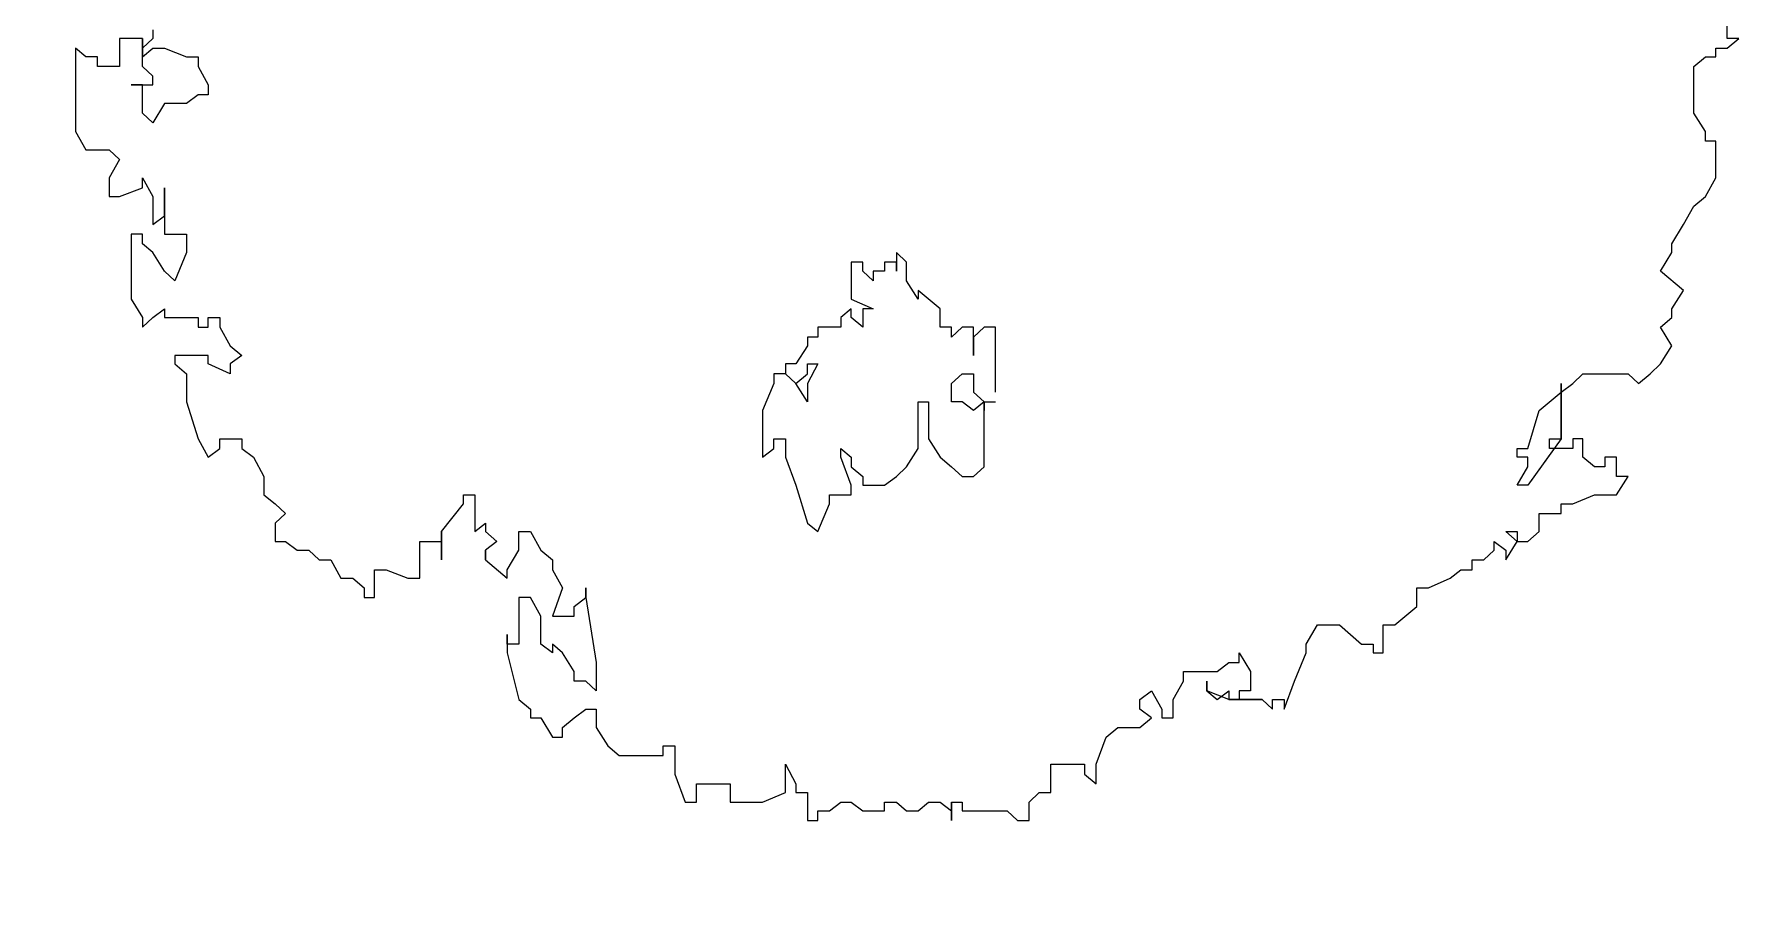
# Model space of a CAD drawing. Extents: x -30 to 1202, y 231 to 898.
# Drawn here: x 372.364 to 374.501, y 341.813 to 342.887 of the extents above; entities that cross this region are included whole.
import ezdxf

# ---------------------------------------------------------------- set-up
doc = ezdxf.new("R2010")
doc.units = 0
doc.header["$LTSCALE"] = 0.04
doc.layers.get('0').update_dxf_attribs({"linetype": 'CONTINUOUS'})
for name, color, linetype in [('CONTORXXNP----00', 255, 'CONTINUOUS'), ('PISO', 1, 'CONTINUOUS'), ('PISOS', 1, 'CONTINUOUS')]:
    doc.layers.add(name, color=color, linetype=linetype)
doc.styles.get("Standard").update_dxf_attribs({"font": 'romans.shx'})

# ---------------------------------------------------------------- blocks, each defined once
blk = doc.blocks.new('Aupln001')
blk.add_lwpolyline([(-0.2529, -0.7232), (-0.1771, -0.703, 0.226888), (-0.1428, -0.6737, 0.214205), (-0.1487, 0.6869, 0.224603), (-0.1828, 0.7158), (-0.2529, 0.7345)], format="xyb")
blk = doc.blocks.new('ARB3')
at = {"color": 0}
for p, q in [((0.0523, 0.4782), (0.0355, 0.4782)), ((0.0581, 0.4782), (0.0523, 0.4852)), ((0.0523, 0.4852), (0.0523, 0.4782)), ((0.0581, 0.4713), (0.0581, 0.4782)), ((0.0633, 0.4713), (0.0581, 0.4713)), ((0.0633, 0.4652), (0.0633, 0.4713)), ((0.1356, 0.4713), (0.1137, 0.4713)), ((0.1137, 0.4713), (0.1137, 0.4652)), ((0.1466, 0.4652), (0.1356, 0.4713)), ((0.0691, 0.4583), (0.0633, 0.4652)), ((0.0969, 0.4583), (0.0691, 0.4583)), ((0.1079, 0.4652), (0.0969, 0.4583)), ((0.1137, 0.4652), (0.1079, 0.4652)), ((0.1524, 0.4583), (0.1466, 0.4652)), ((0.1634, 0.4521), (0.1524, 0.4583)), ((0.175, 0.4452), (0.1634, 0.4521)), ((0.2028, 0.4521), (0.1912, 0.4383)), ((0.2138, 0.4452), (0.2028, 0.4521)), ((0.1802, 0.4452), (0.175, 0.4452)), ((0.1912, 0.4383), (0.1802, 0.4452)), ((0.219, 0.4452), (0.2138, 0.4452)), ((0.2248, 0.4383), (0.219, 0.4452)), ((0.2358, 0.4452), (0.2248, 0.4383)), ((0.2467, 0.4383), (0.2358, 0.4452)), ((0.2525, 0.4321), (0.2467, 0.4383)), ((0.2584, 0.4252), (0.2525, 0.4321)), ((0.2525, 0.419), (0.2584, 0.4252)), ((0.2525, 0.3921), (0.2525, 0.419)), ((0.3249, 0.4121), (0.3139, 0.419)), ((0.3139, 0.419), (0.3139, 0.4121)), ((0.3139, 0.4121), (0.3023, 0.4121)), ((0.3023, 0.4121), (0.3023, 0.4052)), ((0.3249, 0.399), (0.3249, 0.4121)), ((0.3023, 0.4052), (0.3081, 0.4052)), ((0.3081, 0.399), (0.3023, 0.3921)), ((0.3081, 0.4052), (0.3081, 0.399)), ((0.3301, 0.386), (0.3249, 0.399)), ((0.2584, 0.386), (0.2525, 0.3921)), ((0.3023, 0.3921), (0.2913, 0.3921)), ((0.2913, 0.3921), (0.2913, 0.386)), ((0.2635, 0.3791), (0.2584, 0.386)), ((0.2913, 0.3791), (0.2584, 0.3791)), ((0.2584, 0.3791), (0.2913, 0.3791)), ((0.2745, 0.366), (0.2635, 0.3791)), ((0.2913, 0.386), (0.2971, 0.386)), ((0.2913, 0.3721), (0.2913, 0.3791)), ((0.2913, 0.3791), (0.3191, 0.3591)), ((0.2971, 0.386), (0.2971, 0.3721)), ((0.3301, 0.3791), (0.3301, 0.386)), ((0.3359, 0.3791), (0.3301, 0.3791)), ((0.3359, 0.366), (0.3359, 0.3791)), ((0.2971, 0.3721), (0.2913, 0.3721)), ((0.2971, 0.3591), (0.2745, 0.366)), ((0.2971, 0.3529), (0.2971, 0.3591)), ((0.3081, 0.3591), (0.3023, 0.3591)), ((0.3023, 0.3591), (0.3023, 0.3529)), ((0.3191, 0.3529), (0.3081, 0.3591)), ((0.3191, 0.3591), (0.3191, 0.3529)), ((0.3468, 0.366), (0.3359, 0.366)), ((0.3527, 0.3591), (0.3468, 0.366)), ((0.3527, 0.3529), (0.3527, 0.3591)), ((0.3023, 0.3529), (0.2971, 0.3529)), ((0.3527, 0.3529), (0.3468, 0.346)), ((0.3468, 0.346), (0.3468, 0.3529)), ((0.3468, 0.3529), (0.3527, 0.3529)), ((0.3636, 0.346), (0.3527, 0.3529)), ((0.3527, 0.3391), (0.3578, 0.346)), ((0.3578, 0.346), (0.3636, 0.346)), ((0.3578, 0.3391), (0.3527, 0.3391)), ((0.3636, 0.3329), (0.3578, 0.3391)), ((0.3636, 0.326), (0.3636, 0.3329)), ((0.3695, 0.326), (0.3636, 0.326)), ((0.3695, 0.3191), (0.3695, 0.326)), ((0.3746, 0.3129), (0.3695, 0.3191)), ((0.3804, 0.2998), (0.3746, 0.3129)), ((0.3804, 0.2929), (0.3804, 0.2998)), ((0.3914, 0.2929), (0.3804, 0.2929)), ((0.4024, 0.2799), (0.3914, 0.2929)), ((0.4024, 0.2729), (0.4024, 0.2799)), ((0.4192, 0.2729), (0.4024, 0.2729)), ((0.414, 0.2599), (0.414, 0.2668)), ((0.414, 0.2668), (0.4192, 0.2668)), ((0.4192, 0.2668), (0.4192, 0.2729)), ((0.4024, 0.2468), (0.414, 0.2599)), ((0.4024, 0.2337), (0.4024, 0.2468)), ((0.414, 0.2268), (0.4024, 0.2337)), ((0.4192, 0.2268), (0.414, 0.2268)), ((0.436, 0.2199), (0.4192, 0.2268)), ((0.4528, 0.2137), (0.436, 0.2199)), ((0.447, 0.2068), (0.447, 0.2137)), ((0.447, 0.2137), (0.4528, 0.2137)), ((0.447, 0.2007), (0.4528, 0.2068)), ((0.4528, 0.2068), (0.447, 0.2068)), ((0.4192, 0.1868), (0.4302, 0.1937)), ((0.4302, 0.1937), (0.4418, 0.1937)), ((0.4418, 0.1937), (0.4418, 0.1868)), ((0.447, 0.1807), (0.447, 0.2007)), ((0.425, 0.1868), (0.4192, 0.1868)), ((0.425, 0.1807), (0.425, 0.1868)), ((0.4418, 0.1868), (0.447, 0.1868)), ((0.447, 0.1868), (0.447, 0.1807)), ((0.4302, 0.1737), (0.425, 0.1807)), ((0.4302, 0.1537), (0.4302, 0.1737)), ((0.447, 0.1807), (0.4418, 0.1676)), ((0.447, 0.1737), (0.4418, 0.1807)), ((0.4418, 0.1807), (0.447, 0.1807)), ((0.4418, 0.1676), (0.447, 0.1737)), ((0.4418, 0.1676), (0.436, 0.1676)), ((0.436, 0.1676), (0.4418, 0.1676)), ((0.436, 0.1537), (0.4302, 0.1537)), ((0.447, 0.1476), (0.436, 0.1537)), ((0.4579, 0.1476), (0.447, 0.1476)), ((0.4579, 0.1407), (0.4579, 0.1476)), ((0.4418, 0.1345), (0.4528, 0.1407)), ((0.447, 0.1276), (0.4418, 0.1345)), ((0.4528, 0.1407), (0.4579, 0.1407)), ((0.4579, 0.1345), (0.4528, 0.1276)), ((0.4638, 0.1276), (0.4579, 0.1345)), ((0.4528, 0.1276), (0.447, 0.1276)), ((0.4638, 0.1145), (0.4638, 0.1276)), ((0.4696, 0.1076), (0.4638, 0.1145)), ((0.4857, 0.1015), (0.4696, 0.1076)), ((0.4973, 0.1015), (0.4857, 0.1015)), ((0.4857, 0.0745), (0.4857, 0.0945)), ((0.4857, 0.0945), (0.4915, 0.0945)), ((0.4915, 0.0945), (0.4973, 0.1015)), ((0.5025, 0.0745), (0.4857, 0.0745)), ((0.5025, 0.0676), (0.5025, 0.0745)), ((0.5083, 0.0615), (0.5025, 0.0676)), ((0.5193, 0.0615), (0.5083, 0.0615)), ((0.5193, 0.0546), (0.5193, 0.0615)), ((0.5135, 0.0484), (0.5193, 0.0546)), ((0.2635, 0.0415), (0.2248, 0.0415)), ((0.2248, 0.0415), (0.2248, 0.0346)), ((0.2693, 0.0346), (0.2693, 0.0415)), ((0.5135, 0.0215), (0.5135, 0.0484)), ((0.2248, 0.0346), (0.2306, 0.0284)), ((0.2635, 0.0284), (0.2693, 0.0346)), ((0.3081, 0.0346), (0.2693, 0.0346)), ((0.2693, 0.0346), (0.2745, 0.0284)), ((0.2693, 0.0346), (0.2745, 0.0346)), ((0.2745, 0.0346), (0.2693, 0.0346)), ((0.3139, 0.0284), (0.3081, 0.0346)), ((0.2416, 0.0284), (0.2248, 0.0284)), ((0.2248, 0.0284), (0.2248, 0.0215)), ((0.2248, 0.0215), (0.2306, 0.0153)), ((0.2306, 0.0284), (0.2416, 0.0284)), ((0.2525, 0.0215), (0.2525, 0.0284)), ((0.2525, 0.0284), (0.2635, 0.0284)), ((0.2584, 0.0153), (0.2525, 0.0215)), ((0.2745, 0.0284), (0.2693, 0.0215)), ((0.2693, 0.0215), (0.2693, 0.0153)), ((0.3081, 0.0153), (0.3139, 0.0215)), ((0.3139, 0.0215), (0.3139, 0.0284)), ((0.5083, 0.0153), (0.5083, 0.0215)), ((0.5083, 0.0215), (0.5135, 0.0215)), ((0.2306, 0.0153), (0.2248, 0.0153)), ((0.2248, 0.0153), (0.2248, 0.0084)), ((0.2693, 0.0153), (0.2584, 0.0153)), ((0.3023, 0.0084), (0.3081, 0.0153)), ((0.5083, 0.0084), (0.5135, 0.0153)), ((0.5193, 0.0153), (0.5083, 0.0153)), ((0.5135, 0.0153), (0.5193, 0.0153)), ((0.2138, 0.0084), (0.2028, -0.0047)), ((0.2248, 0.0084), (0.2138, 0.0084)), ((0.2693, -0.0047), (0.2693, 0.0015)), ((0.2693, 0.0015), (0.2913, 0.0015)), ((0.2913, 0.0015), (0.3023, 0.0084)), ((0.5083, 0.0015), (0.5083, 0.0084)), ((0.5135, -0.0047), (0.5083, 0.0015)), ((0.208, -0.0047), (0.197, -0.0116)), ((0.2028, -0.0047), (0.208, -0.0047)), ((0.2971, -0.0047), (0.2693, -0.0047)), ((0.3081, -0.0116), (0.2971, -0.0047)), ((0.5135, -0.0116), (0.5135, -0.0047)), ((0.186, -0.0116), (0.1802, -0.0177)), ((0.1802, -0.0177), (0.1912, -0.0177)), ((0.197, -0.0116), (0.186, -0.0116)), ((0.1912, -0.0177), (0.186, -0.0177)), ((0.186, -0.0177), (0.186, -0.0247)), ((0.3139, -0.0177), (0.3081, -0.0116)), ((0.3191, -0.0247), (0.3139, -0.0177)), ((0.5083, -0.0177), (0.5135, -0.0116)), ((0.5083, -0.0247), (0.5083, -0.0177)), ((0.186, -0.0247), (0.1912, -0.0247)), ((0.1912, -0.0247), (0.1912, -0.0316)), ((0.3191, -0.0377), (0.3191, -0.0247)), ((0.5135, -0.0247), (0.5083, -0.0247)), ((0.5135, -0.0377), (0.5135, -0.0247)), ((0.1912, -0.0377), (0.186, -0.0377)), ((0.186, -0.0377), (0.186, -0.0446)), ((0.1912, -0.0316), (0.197, -0.0316)), ((0.197, -0.0316), (0.1912, -0.0377)), ((0.208, -0.0446), (0.2138, -0.0316)), ((0.2138, -0.0316), (0.2138, -0.0377)), ((0.2138, -0.0377), (0.2248, -0.0377)), ((0.2248, -0.0377), (0.219, -0.0446)), ((0.3081, -0.0446), (0.3139, -0.0377)), ((0.3139, -0.0377), (0.3191, -0.0377)), ((0.5083, -0.0446), (0.5135, -0.0377)), ((0.186, -0.0446), (0.208, -0.0446)), ((0.219, -0.0446), (0.2138, -0.0446)), ((0.2138, -0.0446), (0.219, -0.0508)), ((0.219, -0.0508), (0.2248, -0.0508)), ((0.2248, -0.0508), (0.2248, -0.0646)), ((0.2971, -0.0508), (0.3023, -0.0446)), ((0.3023, -0.0508), (0.2971, -0.0508)), ((0.3191, -0.0446), (0.3023, -0.0508)), ((0.3023, -0.0446), (0.3081, -0.0446)), ((0.3249, -0.0446), (0.3191, -0.0446)), ((0.3249, -0.0577), (0.3249, -0.0446)), ((0.5083, -0.0508), (0.5083, -0.0446)), ((0.5135, -0.0577), (0.5083, -0.0508)), ((0.3301, -0.0577), (0.3249, -0.0577)), ((0.3468, -0.0646), (0.3301, -0.0577)), ((0.5135, -0.0646), (0.5135, -0.0577)), ((0.2248, -0.0646), (0.2306, -0.0646)), ((0.2306, -0.0646), (0.2306, -0.0708)), ((0.2306, -0.0708), (0.2358, -0.0708)), ((0.2358, -0.0708), (0.2467, -0.0777)), ((0.2467, -0.0708), (0.2467, -0.0646)), ((0.2467, -0.0646), (0.2584, -0.0708)), ((0.2525, -0.0708), (0.2467, -0.0708)), ((0.2584, -0.0777), (0.2525, -0.0708)), ((0.2584, -0.0708), (0.2693, -0.0708)), ((0.2693, -0.0708), (0.2584, -0.0777)), ((0.3191, -0.0777), (0.3417, -0.0708)), ((0.3417, -0.0708), (0.3468, -0.0646)), ((0.5025, -0.0777), (0.5025, -0.0708)), ((0.5025, -0.0708), (0.5193, -0.0708)), ((0.5193, -0.0646), (0.5135, -0.0646)), ((0.5193, -0.0708), (0.5193, -0.0646)), ((0.2467, -0.0777), (0.2467, -0.0839)), ((0.2525, -0.0839), (0.2584, -0.0777)), ((0.2584, -0.0777), (0.2525, -0.0839)), ((0.3023, -0.0839), (0.3191, -0.0777)), ((0.4857, -0.0839), (0.4973, -0.0777)), ((0.4973, -0.0777), (0.5025, -0.0777)), ((0.2467, -0.0839), (0.2525, -0.0839)), ((0.2525, -0.0839), (0.2525, -0.0908)), ((0.2525, -0.0908), (0.2584, -0.0908)), ((0.2584, -0.0908), (0.2745, -0.0977)), ((0.2913, -0.0908), (0.2913, -0.0839)), ((0.2913, -0.0839), (0.3023, -0.0839)), ((0.2971, -0.0908), (0.2913, -0.0908)), ((0.3023, -0.0977), (0.2971, -0.0908)), ((0.5025, -0.0839), (0.4857, -0.0839)), ((0.5083, -0.0977), (0.5025, -0.0839)), ((0.2745, -0.0977), (0.3023, -0.0977)), ((0.5083, -0.1169), (0.5083, -0.0977)), ((0.4973, -0.1369), (0.4973, -0.1169)), ((0.4973, -0.1169), (0.5083, -0.1169)), ((0.5083, -0.1369), (0.4973, -0.1369)), ((0.5083, -0.1438), (0.5083, -0.1369)), ((0.4747, -0.1569), (0.4747, -0.15)), ((0.4747, -0.15), (0.4915, -0.15)), ((0.4915, -0.15), (0.5083, -0.1438)), ((0.4805, -0.1569), (0.4747, -0.1569)), ((0.4805, -0.1831), (0.4805, -0.1569)), ((0.4747, -0.19), (0.4805, -0.1831)), ((0.4638, -0.1969), (0.4747, -0.19)), ((0.3862, -0.2031), (0.3804, -0.2031)), ((0.3804, -0.2031), (0.3862, -0.2031)), ((0.3862, -0.2031), (0.425, -0.1969)), ((0.3914, -0.21), (0.3862, -0.2031)), ((0.425, -0.1969), (0.4418, -0.1969)), ((0.4418, -0.1969), (0.436, -0.2031)), ((0.436, -0.2031), (0.436, -0.21)), ((0.4528, -0.2031), (0.4528, -0.1969)), ((0.4528, -0.1969), (0.4638, -0.1969)), ((0.4579, -0.21), (0.4528, -0.2031)), ((0.3972, -0.21), (0.3914, -0.21)), ((0.3972, -0.223), (0.3972, -0.21)), ((0.4302, -0.21), (0.4192, -0.2169)), ((0.436, -0.21), (0.4302, -0.21)), ((0.4638, -0.2169), (0.4579, -0.21)), ((0.3578, -0.23), (0.3636, -0.223)), ((0.3636, -0.223), (0.3695, -0.223)), ((0.3695, -0.223), (0.3804, -0.2169)), ((0.3804, -0.2169), (0.3972, -0.223)), ((0.4192, -0.2169), (0.414, -0.223)), ((0.414, -0.223), (0.4192, -0.223)), ((0.4192, -0.223), (0.414, -0.23)), ((0.4579, -0.23), (0.4696, -0.223)), ((0.4696, -0.2169), (0.4638, -0.2169)), ((0.4696, -0.223), (0.4696, -0.2169)), ((0.3468, -0.2361), (0.3578, -0.23)), ((0.3972, -0.23), (0.3862, -0.2361)), ((0.414, -0.23), (0.3972, -0.23)), ((0.4579, -0.2361), (0.4579, -0.23)), ((0.3468, -0.243), (0.3468, -0.2361)), ((0.3578, -0.243), (0.3468, -0.243)), ((0.3695, -0.25), (0.3578, -0.243)), ((0.3862, -0.2361), (0.3862, -0.243)), ((0.3862, -0.243), (0.414, -0.243)), ((0.414, -0.243), (0.414, -0.25)), ((0.4192, -0.25), (0.447, -0.243)), ((0.447, -0.243), (0.4528, -0.2361)), ((0.4528, -0.2361), (0.4579, -0.2361)), ((0.3636, -0.263), (0.3746, -0.25)), ((0.3746, -0.25), (0.3695, -0.25)), ((0.414, -0.25), (0.4082, -0.25)), ((0.4082, -0.25), (0.4192, -0.25)), ((0.3468, -0.2692), (0.3417, -0.263)), ((0.3417, -0.263), (0.3468, -0.263)), ((0.3468, -0.263), (0.3527, -0.2561)), ((0.3527, -0.2561), (0.3578, -0.263)), ((0.3578, -0.263), (0.3636, -0.263)), ((0.3636, -0.263), (0.3578, -0.263)), ((0.3578, -0.263), (0.3636, -0.263)), ((0.3249, -0.2761), (0.3249, -0.2692)), ((0.3249, -0.2692), (0.3468, -0.2692)), ((0.3301, -0.2761), (0.3249, -0.2761)), ((0.3468, -0.2892), (0.3301, -0.2761)), ((0.3636, -0.2892), (0.3468, -0.2892)), ((0.3527, -0.3022), (0.3527, -0.2892)), ((0.3527, -0.2892), (0.3636, -0.2892)), ((0.3746, -0.3022), (0.3527, -0.3022)), ((0.3746, -0.3092), (0.3746, -0.3022)), ((0.3695, -0.3222), (0.3746, -0.3092)), ((0.3695, -0.3292), (0.3695, -0.3222)), ((0.3862, -0.3292), (0.3695, -0.3292)), ((0.3746, -0.3422), (0.3804, -0.3353)), ((0.3804, -0.3353), (0.3862, -0.3353)), ((0.3862, -0.3353), (0.3862, -0.3292)), ((0.3746, -0.3492), (0.3746, -0.3422)), ((0.3636, -0.3553), (0.3746, -0.3492)), ((0.3636, -0.3622), (0.3636, -0.3553)), ((0.3578, -0.3684), (0.3636, -0.3622)), ((0.3527, -0.3822), (0.3578, -0.3753)), ((0.3578, -0.3753), (0.3578, -0.3684)), ((0.3301, -0.3884), (0.3359, -0.3822)), ((0.3359, -0.3822), (0.3417, -0.3884)), ((0.3527, -0.3884), (0.3527, -0.3822)), ((0.3023, -0.4014), (0.3139, -0.3953)), ((0.3139, -0.3953), (0.3249, -0.3953)), ((0.3249, -0.3953), (0.3301, -0.3884)), ((0.3417, -0.3884), (0.3527, -0.3884)), ((0.2971, -0.4084), (0.3023, -0.4014)), ((0.2248, -0.4214), (0.2358, -0.4153)), ((0.2358, -0.4153), (0.2416, -0.4084)), ((0.2416, -0.4084), (0.2467, -0.4153)), ((0.2467, -0.4153), (0.2525, -0.4153)), ((0.2525, -0.4153), (0.2467, -0.4284)), ((0.2913, -0.4214), (0.2913, -0.4084)), ((0.2913, -0.4084), (0.2971, -0.4084)), ((0.219, -0.4284), (0.219, -0.4214)), ((0.219, -0.4214), (0.2248, -0.4214)), ((0.2971, -0.4214), (0.2913, -0.4214)), ((0.3023, -0.4284), (0.2971, -0.4214)), ((0.0633, -0.4414), (0.0633, -0.4345)), ((0.0633, -0.4345), (0.0691, -0.4345)), ((0.0691, -0.4345), (0.0801, -0.4284)), ((0.0801, -0.4284), (0.0859, -0.4284)), ((0.0859, -0.4284), (0.0859, -0.4345)), ((0.0859, -0.4345), (0.0911, -0.4414)), ((0.2248, -0.4284), (0.219, -0.4284)), ((0.219, -0.4545), (0.219, -0.4345)), ((0.219, -0.4345), (0.2248, -0.4345)), ((0.2248, -0.4345), (0.2248, -0.4284)), ((0.2467, -0.4284), (0.2416, -0.4284)), ((0.2416, -0.4284), (0.2416, -0.4484)), ((0.2693, -0.4414), (0.2913, -0.4345)), ((0.2913, -0.4345), (0.3023, -0.4284)), ((0.0581, -0.4545), (0.0633, -0.4414)), ((0.0911, -0.4414), (0.0911, -0.4545)), ((0.1692, -0.4545), (0.1692, -0.4414)), ((0.1692, -0.4414), (0.1802, -0.4414)), ((0.1802, -0.4414), (0.197, -0.4484)), ((0.2467, -0.4484), (0.2525, -0.4414)), ((0.2525, -0.4414), (0.2693, -0.4414)), ((0.0581, -0.4614), (0.0581, -0.4545)), ((0.0911, -0.4545), (0.1027, -0.4614)), ((0.1582, -0.4545), (0.1415, -0.4545)), ((0.1415, -0.4545), (0.1692, -0.4545)), ((0.1634, -0.4614), (0.1582, -0.4545)), ((0.1912, -0.4545), (0.1802, -0.4614)), ((0.197, -0.4484), (0.1912, -0.4545)), ((0.219, -0.4614), (0.2138, -0.4545)), ((0.2138, -0.4545), (0.219, -0.4545)), ((0.2416, -0.4484), (0.2467, -0.4484)), ((0.0472, -0.4614), (0.0523, -0.4614)), ((0.0523, -0.4614), (0.0581, -0.4676)), ((0.0691, -0.4676), (0.0523, -0.4676)), ((0.0523, -0.4676), (0.0523, -0.4814)), ((0.0633, -0.4676), (0.0581, -0.4614)), ((0.0581, -0.4676), (0.0633, -0.4676)), ((0.0749, -0.4614), (0.0691, -0.4676)), ((0.0801, -0.4614), (0.0749, -0.4614)), ((0.0801, -0.4745), (0.0801, -0.4614)), ((0.0969, -0.4676), (0.0801, -0.4676)), ((0.0801, -0.4676), (0.0801, -0.4745)), ((0.1027, -0.4614), (0.0969, -0.4676)), ((0.1356, -0.4676), (0.1466, -0.4614)), ((0.1415, -0.4676), (0.1356, -0.4676)), ((0.1466, -0.4814), (0.1415, -0.4676)), ((0.1466, -0.4614), (0.1634, -0.4614)), ((0.175, -0.4676), (0.1692, -0.4676)), ((0.1692, -0.4676), (0.1692, -0.4745)), ((0.1802, -0.4614), (0.175, -0.4676)), ((0.208, -0.4745), (0.219, -0.4676)), ((0.2248, -0.4676), (0.219, -0.4614)), ((0.219, -0.4676), (0.2248, -0.4676)), ((0.1692, -0.4745), (0.208, -0.4745)), ((0.0523, -0.4814), (0.0691, -0.4814)), ((0.0691, -0.4814), (0.0691, -0.4945)), ((0.1188, -0.4876), (0.1247, -0.4814)), ((0.1188, -0.5014), (0.1188, -0.4876)), ((0.1247, -0.4814), (0.1356, -0.4876)), ((0.1356, -0.4876), (0.1466, -0.4876)), ((0.1466, -0.4876), (0.1466, -0.4814)), ((0.0691, -0.4945), (0.0633, -0.4945)), ((0.0633, -0.4945), (0.0633, -0.5014)), ((0.0633, -0.5014), (0.0581, -0.5076)), ((0.0581, -0.5076), (0.1079, -0.5076)), ((0.1079, -0.5076), (0.1188, -0.5014))]:
    blk.add_line(p, q, dxfattribs=at)
at = {"layer": 'CONTORXXNP----00'}
for p, q in [((0.0523, 0.4782), (0.0355, 0.4782)), ((0.0523, 0.4852), (0.0523, 0.4782)), ((0.0581, 0.4782), (0.0523, 0.4852)), ((0.0581, 0.4713), (0.0581, 0.4782)), ((0.0633, 0.4713), (0.0581, 0.4713)), ((0.0633, 0.4652), (0.0633, 0.4713)), ((0.1137, 0.4713), (0.1137, 0.4652)), ((0.1356, 0.4713), (0.1137, 0.4713)), ((0.1466, 0.4652), (0.1356, 0.4713)), ((0.0691, 0.4583), (0.0633, 0.4652)), ((0.0969, 0.4583), (0.0691, 0.4583)), ((0.1079, 0.4652), (0.0969, 0.4583)), ((0.1137, 0.4652), (0.1079, 0.4652)), ((0.1524, 0.4583), (0.1466, 0.4652)), ((0.1634, 0.4521), (0.1524, 0.4583)), ((0.175, 0.4452), (0.1634, 0.4521)), ((0.2028, 0.4521), (0.1912, 0.4383)), ((0.2138, 0.4452), (0.2028, 0.4521)), ((0.1802, 0.4452), (0.175, 0.4452)), ((0.1912, 0.4383), (0.1802, 0.4452)), ((0.219, 0.4452), (0.2138, 0.4452)), ((0.2248, 0.4383), (0.219, 0.4452)), ((0.2358, 0.4452), (0.2248, 0.4383)), ((0.2467, 0.4383), (0.2358, 0.4452)), ((0.2525, 0.4321), (0.2467, 0.4383)), ((0.2584, 0.4252), (0.2525, 0.4321)), ((0.2525, 0.419), (0.2584, 0.4252)), ((0.2525, 0.3921), (0.2525, 0.419)), ((0.3139, 0.419), (0.3139, 0.4121)), ((0.3249, 0.4121), (0.3139, 0.419)), ((0.3023, 0.4121), (0.3023, 0.4052)), ((0.3139, 0.4121), (0.3023, 0.4121)), ((0.3249, 0.399), (0.3249, 0.4121)), ((0.3023, 0.4052), (0.3081, 0.4052)), ((0.3081, 0.399), (0.3023, 0.3921)), ((0.3081, 0.4052), (0.3081, 0.399)), ((0.3301, 0.386), (0.3249, 0.399)), ((0.2584, 0.386), (0.2525, 0.3921)), ((0.2913, 0.3921), (0.2913, 0.386)), ((0.3023, 0.3921), (0.2913, 0.3921)), ((0.2635, 0.3791), (0.2584, 0.386)), ((0.2745, 0.366), (0.2635, 0.3791)), ((0.2913, 0.386), (0.2971, 0.386)), ((0.2971, 0.386), (0.2971, 0.3749)), ((0.3301, 0.3791), (0.3301, 0.386)), ((0.3359, 0.3791), (0.3301, 0.3791)), ((0.3359, 0.366), (0.3359, 0.3791)), ((0.2971, 0.3749), (0.3191, 0.3591)), ((0.2971, 0.3591), (0.2745, 0.366)), ((0.2971, 0.3529), (0.2971, 0.3591)), ((0.3023, 0.3591), (0.3023, 0.3529)), ((0.3081, 0.3591), (0.3023, 0.3591)), ((0.3191, 0.3529), (0.3081, 0.3591)), ((0.3191, 0.3591), (0.3191, 0.3529)), ((0.3468, 0.366), (0.3359, 0.366)), ((0.3527, 0.3591), (0.3468, 0.366)), ((0.3527, 0.3529), (0.3527, 0.3591)), ((0.3023, 0.3529), (0.2971, 0.3529)), ((0.3636, 0.346), (0.3527, 0.3529)), ((0.3527, 0.3391), (0.3578, 0.346)), ((0.3578, 0.346), (0.3636, 0.346)), ((0.3578, 0.3391), (0.3527, 0.3391)), ((0.3636, 0.3329), (0.3578, 0.3391)), ((0.3636, 0.326), (0.3636, 0.3329)), ((0.3695, 0.326), (0.3636, 0.326)), ((0.3695, 0.3191), (0.3695, 0.326)), ((0.3746, 0.3129), (0.3695, 0.3191)), ((0.3804, 0.2998), (0.3746, 0.3129)), ((0.3804, 0.2929), (0.3804, 0.2998)), ((0.3914, 0.2929), (0.3804, 0.2929)), ((0.4024, 0.2799), (0.3914, 0.2929)), ((0.4024, 0.2729), (0.4024, 0.2799)), ((0.4192, 0.2729), (0.4024, 0.2729)), ((0.414, 0.2668), (0.4192, 0.2668)), ((0.414, 0.2599), (0.414, 0.2668)), ((0.4192, 0.2668), (0.4192, 0.2729)), ((0.4024, 0.2468), (0.414, 0.2599)), ((0.4024, 0.2337), (0.4024, 0.2468)), ((0.414, 0.2268), (0.4024, 0.2337)), ((0.4192, 0.2268), (0.414, 0.2268)), ((0.436, 0.2199), (0.4192, 0.2268)), ((0.4528, 0.2137), (0.436, 0.2199)), ((0.447, 0.2137), (0.4528, 0.2137)), ((0.447, 0.2068), (0.447, 0.2137)), ((0.4528, 0.2068), (0.447, 0.2068)), ((0.447, 0.2007), (0.4528, 0.2068)), ((0.4192, 0.1868), (0.4302, 0.1937)), ((0.4302, 0.1937), (0.4418, 0.1937)), ((0.4418, 0.1937), (0.4418, 0.1868)), ((0.447, 0.2007), (0.447, 0.1868)), ((0.425, 0.1868), (0.4192, 0.1868)), ((0.425, 0.1807), (0.425, 0.1868)), ((0.4418, 0.1868), (0.447, 0.1868)), ((0.4302, 0.1737), (0.425, 0.1807)), ((0.4302, 0.1537), (0.4302, 0.1737)), ((0.436, 0.1537), (0.4302, 0.1537)), ((0.447, 0.1476), (0.436, 0.1537)), ((0.4579, 0.1476), (0.447, 0.1476)), ((0.4579, 0.1407), (0.4579, 0.1476)), ((0.4418, 0.1345), (0.4528, 0.1407)), ((0.447, 0.1276), (0.4418, 0.1345)), ((0.4528, 0.1407), (0.4579, 0.1407)), ((0.4579, 0.1345), (0.4528, 0.1276)), ((0.4638, 0.1276), (0.4579, 0.1345)), ((0.4528, 0.1276), (0.447, 0.1276)), ((0.4638, 0.1145), (0.4638, 0.1276)), ((0.4696, 0.1076), (0.4638, 0.1145)), ((0.4857, 0.1015), (0.4696, 0.1076)), ((0.4973, 0.1015), (0.4857, 0.1015)), ((0.4857, 0.0945), (0.4915, 0.0945)), ((0.4857, 0.0745), (0.4857, 0.0945)), ((0.4915, 0.0945), (0.4973, 0.1015)), ((0.5025, 0.0745), (0.4857, 0.0745)), ((0.5025, 0.0676), (0.5025, 0.0745)), ((0.5083, 0.0615), (0.5025, 0.0676)), ((0.5193, 0.0615), (0.5083, 0.0615)), ((0.5193, 0.0546), (0.5193, 0.0615)), ((0.5135, 0.0484), (0.5193, 0.0546)), ((0.5135, 0.0215), (0.5135, 0.0484)), ((0.5083, 0.0215), (0.5135, 0.0215)), ((0.5083, 0.0153), (0.5083, 0.0215)), ((0.5083, 0.0153), (0.5135, 0.0153)), ((0.5083, 0.0084), (0.5135, 0.0153)), ((0.5083, 0.0015), (0.5083, 0.0084)), ((0.5135, -0.0047), (0.5083, 0.0015)), ((0.5135, -0.0116), (0.5135, -0.0047)), ((0.5083, -0.0177), (0.5135, -0.0116)), ((0.5083, -0.0247), (0.5083, -0.0177)), ((0.5135, -0.0247), (0.5083, -0.0247)), ((0.5135, -0.0377), (0.5135, -0.0247)), ((0.5083, -0.0446), (0.5135, -0.0377)), ((0.5083, -0.0508), (0.5083, -0.0446)), ((0.5135, -0.0577), (0.5083, -0.0508)), ((0.5135, -0.0646), (0.5135, -0.0577)), ((0.5025, -0.0708), (0.5193, -0.0708)), ((0.5025, -0.0777), (0.5025, -0.0708)), ((0.5193, -0.0646), (0.5135, -0.0646)), ((0.5193, -0.0708), (0.5193, -0.0646)), ((0.4857, -0.0839), (0.4973, -0.0777)), ((0.4973, -0.0777), (0.5025, -0.0777)), ((0.5025, -0.0839), (0.4857, -0.0839)), ((0.5083, -0.0977), (0.5025, -0.0839)), ((0.5083, -0.1169), (0.5083, -0.0977)), ((0.4973, -0.1169), (0.5083, -0.1169)), ((0.4973, -0.1369), (0.4973, -0.1169)), ((0.5083, -0.1369), (0.4973, -0.1369)), ((0.5083, -0.1438), (0.5083, -0.1369)), ((0.4747, -0.15), (0.4915, -0.15)), ((0.4747, -0.1569), (0.4747, -0.15)), ((0.4915, -0.15), (0.5083, -0.1438)), ((0.4805, -0.1569), (0.4747, -0.1569)), ((0.4805, -0.1831), (0.4805, -0.1569)), ((0.4747, -0.19), (0.4805, -0.1831)), ((0.4638, -0.1969), (0.4747, -0.19)), ((0.3862, -0.2031), (0.425, -0.1969)), ((0.3914, -0.21), (0.3862, -0.2031)), ((0.425, -0.1969), (0.4418, -0.1969)), ((0.4418, -0.1969), (0.436, -0.2031)), ((0.436, -0.2031), (0.436, -0.21)), ((0.4528, -0.1969), (0.4638, -0.1969)), ((0.4528, -0.2031), (0.4528, -0.1969)), ((0.4579, -0.21), (0.4528, -0.2031)), ((0.3972, -0.21), (0.3914, -0.21)), ((0.3972, -0.223), (0.3972, -0.21)), ((0.4302, -0.21), (0.4192, -0.2169)), ((0.436, -0.21), (0.4302, -0.21)), ((0.4638, -0.2169), (0.4579, -0.21)), ((0.3578, -0.23), (0.3636, -0.223)), ((0.3636, -0.223), (0.3695, -0.223)), ((0.3695, -0.223), (0.3804, -0.2169)), ((0.3804, -0.2169), (0.3972, -0.223)), ((0.4192, -0.2169), (0.414, -0.223)), ((0.4192, -0.223), (0.414, -0.23)), ((0.414, -0.223), (0.4192, -0.223)), ((0.4579, -0.23), (0.4696, -0.223)), ((0.4696, -0.2169), (0.4638, -0.2169)), ((0.4696, -0.223), (0.4696, -0.2169)), ((0.3468, -0.2361), (0.3578, -0.23)), ((0.3972, -0.23), (0.3862, -0.2361)), ((0.414, -0.23), (0.3972, -0.23)), ((0.4579, -0.2361), (0.4579, -0.23)), ((0.3468, -0.243), (0.3468, -0.2361)), ((0.3578, -0.243), (0.3468, -0.243)), ((0.3695, -0.25), (0.3578, -0.243)), ((0.3862, -0.2361), (0.3862, -0.243)), ((0.3862, -0.243), (0.414, -0.243)), ((0.414, -0.243), (0.414, -0.25)), ((0.4192, -0.25), (0.447, -0.243)), ((0.447, -0.243), (0.4528, -0.2361)), ((0.4528, -0.2361), (0.4579, -0.2361)), ((0.3636, -0.263), (0.3746, -0.25)), ((0.3746, -0.25), (0.3695, -0.25)), ((0.414, -0.25), (0.4192, -0.25)), ((0.3417, -0.263), (0.3468, -0.263)), ((0.3468, -0.2692), (0.3417, -0.263)), ((0.3468, -0.263), (0.3527, -0.2561)), ((0.3527, -0.2561), (0.3578, -0.263)), ((0.3578, -0.263), (0.3636, -0.263)), ((0.3636, -0.263), (0.3578, -0.263)), ((0.3578, -0.263), (0.3636, -0.263)), ((0.3249, -0.2692), (0.3468, -0.2692)), ((0.3249, -0.2761), (0.3249, -0.2692)), ((0.3301, -0.2761), (0.3249, -0.2761)), ((0.3468, -0.2892), (0.3301, -0.2761)), ((0.3468, -0.2892), (0.3527, -0.2892)), ((0.3527, -0.3022), (0.3527, -0.2892)), ((0.3746, -0.3022), (0.3527, -0.3022)), ((0.3746, -0.3092), (0.3746, -0.3022)), ((0.3695, -0.3222), (0.3746, -0.3092)), ((0.3695, -0.3292), (0.3695, -0.3222)), ((0.3862, -0.3292), (0.3695, -0.3292)), ((0.3746, -0.3422), (0.3804, -0.3353)), ((0.3804, -0.3353), (0.3862, -0.3353)), ((0.3862, -0.3353), (0.3862, -0.3292)), ((0.3746, -0.3492), (0.3746, -0.3422)), ((0.3636, -0.3553), (0.3746, -0.3492)), ((0.3636, -0.3622), (0.3636, -0.3553)), ((0.3578, -0.3684), (0.3636, -0.3622)), ((0.3527, -0.3822), (0.3578, -0.3753)), ((0.3578, -0.3753), (0.3578, -0.3684)), ((0.3301, -0.3884), (0.3359, -0.3822)), ((0.3359, -0.3822), (0.3417, -0.3884)), ((0.3527, -0.3884), (0.3527, -0.3822)), ((0.3023, -0.4014), (0.3139, -0.3953)), ((0.3139, -0.3953), (0.3249, -0.3953)), ((0.3249, -0.3953), (0.3301, -0.3884)), ((0.3417, -0.3884), (0.3527, -0.3884)), ((0.2971, -0.4084), (0.3023, -0.4014)), ((0.2248, -0.4214), (0.2358, -0.4153)), ((0.2358, -0.4153), (0.2416, -0.4084)), ((0.2416, -0.4084), (0.2467, -0.4153)), ((0.2525, -0.4153), (0.2467, -0.4284)), ((0.2467, -0.4153), (0.2525, -0.4153)), ((0.2913, -0.4084), (0.2971, -0.4084)), ((0.2913, -0.4214), (0.2913, -0.4084)), ((0.219, -0.4214), (0.2248, -0.4214)), ((0.219, -0.4284), (0.219, -0.4214)), ((0.2971, -0.4214), (0.2913, -0.4214)), ((0.3023, -0.4284), (0.2971, -0.4214)), ((0.2248, -0.4284), (0.219, -0.4284)), ((0.219, -0.4345), (0.2248, -0.4345)), ((0.219, -0.4545), (0.219, -0.4345)), ((0.2248, -0.4345), (0.2248, -0.4284)), ((0.2416, -0.4284), (0.2416, -0.4484)), ((0.2467, -0.4284), (0.2416, -0.4284)), ((0.2693, -0.4414), (0.2913, -0.4345)), ((0.2913, -0.4345), (0.3023, -0.4284)), ((0.1692, -0.4414), (0.1802, -0.4414)), ((0.1692, -0.4545), (0.1692, -0.4414)), ((0.1802, -0.4414), (0.197, -0.4484)), ((0.2467, -0.4484), (0.2525, -0.4414)), ((0.2525, -0.4414), (0.2693, -0.4414)), ((0.1582, -0.4545), (0.1692, -0.4545)), ((0.1634, -0.4614), (0.1582, -0.4545)), ((0.1912, -0.4545), (0.1802, -0.4614)), ((0.197, -0.4484), (0.1912, -0.4545)), ((0.2138, -0.4545), (0.219, -0.4545)), ((0.219, -0.4614), (0.2138, -0.4545)), ((0.2416, -0.4484), (0.2467, -0.4484)), ((0.0472, -0.4614), (0.0523, -0.4614)), ((0.0523, -0.4614), (0.0581, -0.4676)), ((0.0523, -0.4676), (0.0581, -0.4676)), ((0.0523, -0.4676), (0.0523, -0.4814)), ((0.1356, -0.4676), (0.1466, -0.4614)), ((0.1415, -0.4676), (0.1356, -0.4676)), ((0.1466, -0.4814), (0.1415, -0.4676)), ((0.1466, -0.4614), (0.1634, -0.4614)), ((0.1692, -0.4676), (0.1692, -0.4745)), ((0.175, -0.4676), (0.1692, -0.4676)), ((0.1802, -0.4614), (0.175, -0.4676)), ((0.208, -0.4745), (0.219, -0.4676)), ((0.2248, -0.4676), (0.219, -0.4614)), ((0.219, -0.4676), (0.2248, -0.4676)), ((0.1692, -0.4745), (0.208, -0.4745)), ((0.0523, -0.4814), (0.0691, -0.4814)), ((0.0691, -0.4814), (0.0691, -0.4945)), ((0.1188, -0.4876), (0.1247, -0.4814)), ((0.1188, -0.5014), (0.1188, -0.4876)), ((0.1247, -0.4814), (0.1356, -0.4876)), ((0.1356, -0.4876), (0.1466, -0.4876)), ((0.1466, -0.4876), (0.1466, -0.4814)), ((0.0633, -0.4945), (0.0633, -0.5014)), ((0.0691, -0.4945), (0.0633, -0.4945)), ((0.0633, -0.5014), (0.0581, -0.5076)), ((0.0581, -0.5076), (0.1079, -0.5076)), ((0.1079, -0.5076), (0.1188, -0.5014))]:
    blk.add_line(p, q, dxfattribs=at)
at = {"flags": 11}
blk.add_attdef('CENTROIDE', (-0.1114, -0.0329), '', height=0.0504, dxfattribs=at)

msp = doc.modelspace()

# ---------------------------------------------------------------- block references
at = {"layer": 'PISO', "xscale": 2.1, "yscale": 2.1, "zscale": 2.1, "rotation": 270}
msp.add_blockref('ARB3', (373.4819, 342.9916), dxfattribs=at)
at = {"layer": 'PISOS', "rotation": 45}
msp.add_blockref('Aupln001', (372.0546, 342.0913), dxfattribs=at)

doc.saveas('drawing.dxf')
